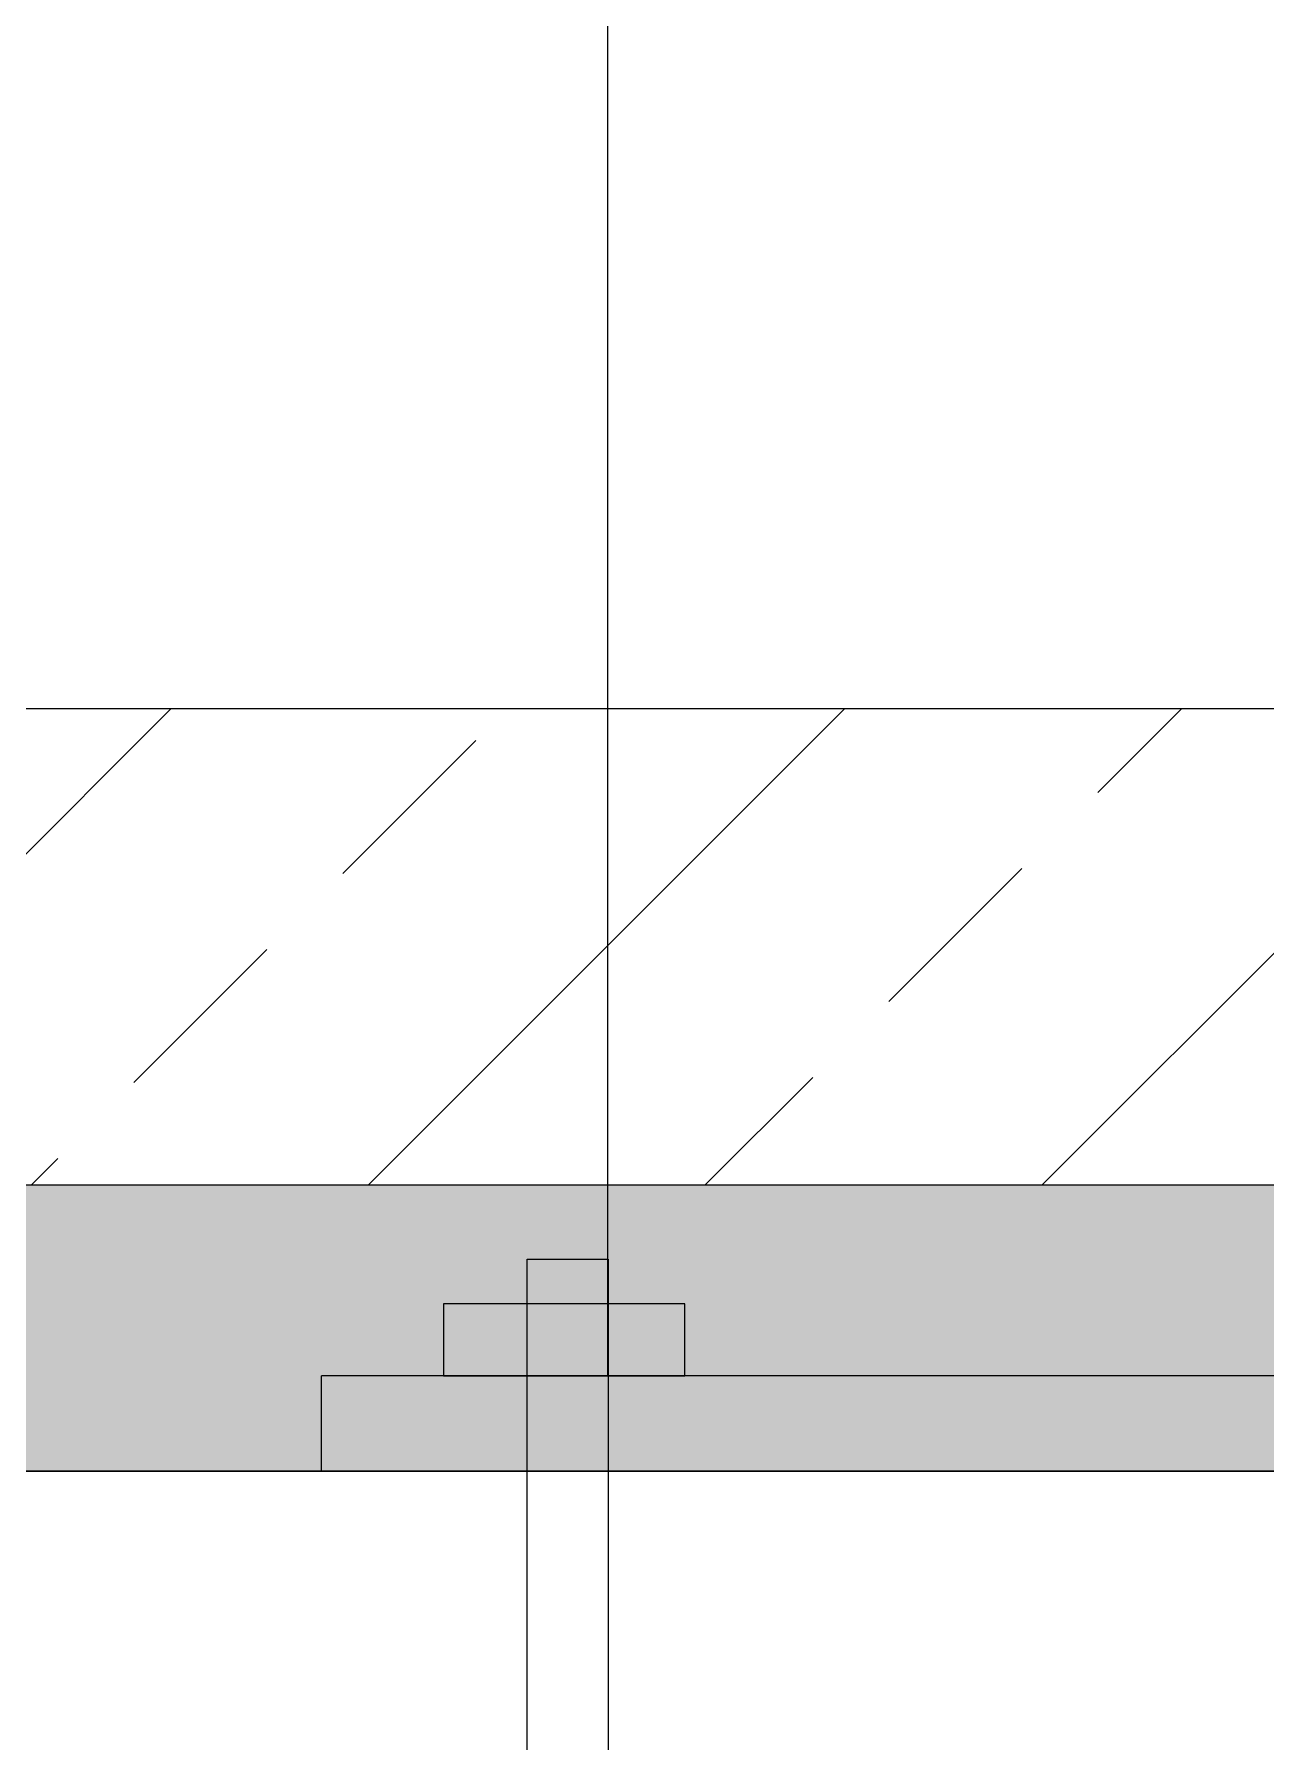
# Model space of a CAD drawing. Extents: x 343299501 to 344531018, y 671200678 to 672446893.
# Drawn here: x 344107963.8 to 344108093.1, y 672005390.3 to 672005569.5 of the extents above; entities that cross this region are included whole.
import ezdxf

# ---------------------------------------------------------------- set-up
doc = ezdxf.new("R2010")
doc.units = 0
doc.header["$LTSCALE"] = 10
doc.header["$MEASUREMENT"] = 0

msp = doc.modelspace()

# ---------------------------------------------------------------- hatches: boundary and pattern name
h = msp.add_hatch()
h.set_pattern_fill('天然石材', color=8, scale=10)
h.set_pattern_definition([(45, (344081306.3537191, 671992827.6266673), (-35.35535320146299, 35.355353201463), []), (45, (344081323.7409441, 671992809.6755322), (-35.35535320146299, 35.355353201463), [19.73685, -11.2782])])
edge = h.paths.add_edge_path()
edge.add_arc((344108203.9668101, 672005478.7018062), 20.00000023841858, 0, 89.99999931698109)
edge.add_line((344108203.9668103, 672005498.7018063), (344106674.3410913, 672005498.7018062))
edge.add_line((344106674.3410913, 672005498.7018062), (344106674.3410913, 672005448.7018063))
edge.add_line((344106674.3410913, 672005448.7018063), (344108223.9668103, 672005448.7018062))
edge.add_line((344108223.9668103, 672005448.7018062), (344108223.9668103, 672005478.7018062))
h = msp.add_hatch()
h.set_pattern_fill('AR-SAND', color=41, scale=10)
h.set_pattern_definition([(37.50000000000001, (344081306.3537191, 671992809.6755322), (-0.8000156479920251, 24.47066186646712), [0, -19.304, 0, -21.59, 0, -20.6375]), (7.499999999999999, (344081306.3537191, 671992809.6755322), (22.47616415690013, 35.84125502841771), [0, -10.414, 0, -17.399, 0, -6.6675]), (327.5, (344081290.7327191, 671992809.6755322), (39.5496185120729, 0.071859233927285), [0, -6.35, 0, -22.86, 0, -29.845]), (317.5, (344081290.7327191, 671992809.6755322), (38.17782262361487, 11.14646616286081), [0, -3.175, 0, -14.986, 0, -17.145])])
h.paths.add_polyline_path([(344106674.3410913, 672005448.7018064), (344106674.3410912, 672005419.7380623), (344106695.1965105, 672005418.7018062), (344108143.9668115, 672005418.7018062), (344108143.9668115, 672005448.7018062)])

# ---------------------------------------------------------------- linework, layer by layer
at = {"color": 6}
for points in [[(344108023.9668115, 672005698.7018062), (344108023.9668115, 672005428.7018062)], [(344108143.9668115, 672005428.7018062), (344107993.9668115, 672005428.7018062)], [(344107993.9668115, 672005418.7018062), (344107993.9668115, 672005428.7018062)], [(344108143.9668115, 672005418.7018062), (344107993.9668115, 672005418.7018062)]]:
    msp.add_lwpolyline(points, dxfattribs=at)
at = {"color": 4}
msp.add_lwpolyline([(344108223.9668103, 672005448.7018062), (344108223.9668103, 672005478.7018062, 0.4142135623730951), (344108203.9668103, 672005498.7018062), (344106674.3410912, 672005498.7018062)], format="xyb", dxfattribs=at)
for points in [[(344108223.9668103, 672005448.7018062), (344106674.3410912, 672005448.7018062)], [(344108143.9668115, 672005418.7018062), (344106674.3410912, 672005418.7018062)], [(344107723.9668115, 672005418.7018062), (344108143.9668115, 672005418.7018062)]]:
    msp.add_lwpolyline(points, dxfattribs=at)
at = {"color": 5}
for points in [[(344108015.5495924, 672005440.9635787), (344108024.0606727, 672005440.9635787), (344108024.0606727, 672005352.2958454), (344108015.5495924, 672005352.2958454)], [(344108006.7596077, 672005428.7018062), (344108032.0949166, 672005428.7018062), (344108032.0949166, 672005436.2655694), (344108006.7596077, 672005436.2655694)]]:
    msp.add_lwpolyline(points, close=True, dxfattribs=at)

doc.saveas('drawing.dxf')
